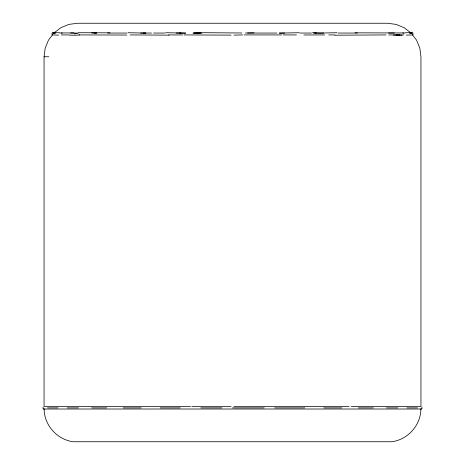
<?xml version="1.0" encoding="UTF-8"?>
<svg xmlns="http://www.w3.org/2000/svg" width="465" height="465" viewBox="0 0 465 465"><rect width="100%" height="100%" fill="white"/><g stroke="black" fill="none" stroke-linecap="round" stroke-linejoin="round"><path stroke-width="0.7" d="M420.866 409.188C420.755 425.341 407.695 439.733 391.728 441.75L73.272 441.75C57.305 439.733 44.245 425.341 44.134 409.188M44.053 406.346L44.053 56.753L45.192 48.081L48.54 40.002L52.638 34.666M413.153 34.358L412.856 33.108L411.624 32.736M43.14 406.974L42.937 408.532L44.384 409.13M53.864 33.062L60.805 27.737L68.884 24.389L77.556 23.25L387.444 23.25L396.116 24.389L404.195 27.737L411.136 33.062M421.412 409.008L43.588 409.008M406.294 35.131L412.804 34.927M74.185 33.893L78.091 33.335M411.037 33.05L409.741 33.05L412.141 32.765L411.31 32.858M61.124 32.957L73.761 32.899M79.759 34.875L75.626 35.264L69.233 35.073M54.039 32.905L52.964 32.98L55.259 33.05L52.859 32.765L53.69 32.858M393.297 35.142L399.859 34.927M409.741 33.05L412.037 32.98L410.961 32.905M77.731 32.707L110.002 32.829M396.006 34.927L402.004 35.276M354.998 32.829L403.876 32.957M245.41 33.009L253.995 32.841M233.947 35.113L242.643 34.945M303.883 34.974L324.617 34.927M409.438 32.701L405.585 32.713M323.733 33.056L314.863 33.05M233.901 406.672L349.116 406.637M284.685 33.056L279.256 33.102L299.233 32.719M59.415 32.713L55.562 32.701M200.531 33.05L192.998 33.079L204.275 32.701L241.87 32.986M44.489 406.602L190.47 406.643M128.096 32.719L145.859 33.096L140.61 33.05M165.767 32.719L185.744 33.102L179.635 33.05M53.963 33.05L55.259 33.05M59.787 33.05L62.333 33.05M70.599 33.05L76.452 33.05M94.11 33.05L96.825 33.05M107.589 33.05L127.055 33.05M143.33 33.05L151.497 33.05M153.537 33.05L165.11 33.05M176.154 33.05L181.03 33.05M194.265 33.05L201.926 33.05M247.566 33.05L277.006 33.05M299.89 33.05L311.463 33.05M313.503 33.05L316.223 33.05M337.945 33.05L357.411 33.05M388.548 33.05L394.401 33.05M402.667 33.05L405.213 33.05M52.196 34.927L58.706 35.131M61.287 34.927L68.994 34.927M79.021 34.927L126.771 35.044M130.078 34.927L169.086 35.142M168.562 34.927L182.629 34.927M184.035 34.927L231.053 35.113M244.09 34.927L281.668 34.927M283.075 34.927L296.438 34.927M328.738 34.927L334.922 34.927M385.979 34.927L334.905 35.195M388.723 34.927L403.713 34.927M44.053 56.753L48.779 56.753M47.517 407.886L58.044 407.886M67.204 407.886L78.504 407.886M91.669 407.886L106.688 407.886M123.196 407.886L141.18 407.886M160.204 407.886L180.251 407.886M200.834 407.886L221.945 407.886M232.5 407.886L264.167 407.886M274.722 407.886L304.796 407.886M323.82 407.886L341.804 407.886M358.312 407.886L373.331 407.886M386.496 407.886L397.796 407.886M406.956 407.886L417.483 407.886M336.904 32.719L319.141 33.096L312.486 32.724M351.151 406.637L420.511 406.602M231.099 406.672L191.853 406.66M91.628 32.939L96.342 33.102M53.376 32.736L52.144 33.108L51.848 34.358M420.616 409.13L422.063 408.532L421.86 406.974M412.362 34.666L416.46 40.002L419.808 48.081L420.947 56.753L420.947 406.346"/></g></svg>
